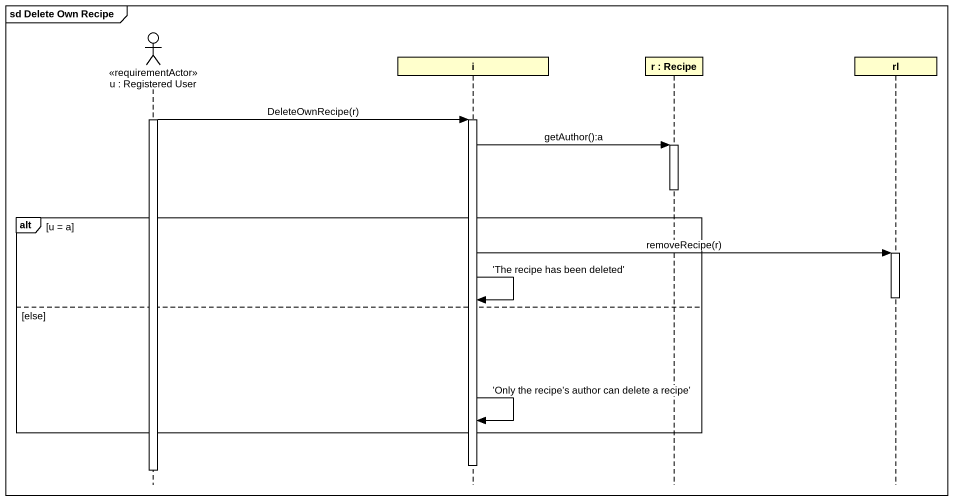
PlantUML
@startuml
mainframe sd Delete Own Recipe
hide footbox
actor "u : Registered User" as u <<requirementActor>>
participant i
participant "r : Recipe" as r
participant rl

activate u
u -> i : DeleteOwnRecipe(r)
activate i
i -> r : getAuthor():a
activate r
deactivate r
alt u = a
  i -> rl : removeRecipe(r)
  activate rl
  deactivate rl
  i -> i : 'The recipe has been deleted'
else else
  i -> i : 'Only the recipe's author can delete a recipe'
end
deactivate i
deactivate u
@enduml
